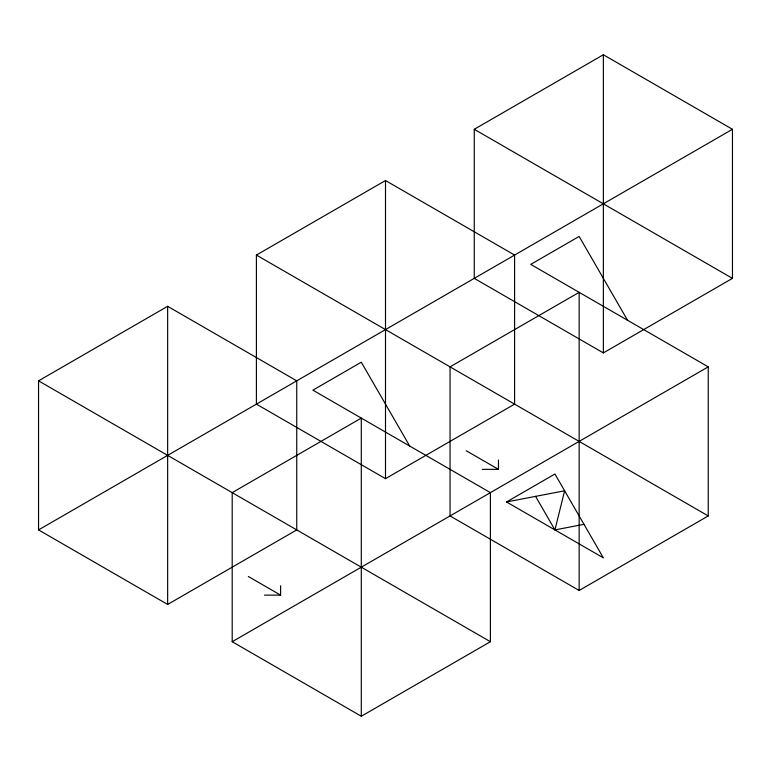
<?xml version="1.0" encoding="UTF-8"?>
<svg xmlns="http://www.w3.org/2000/svg" width="771" height="771" viewBox="0 0 771 771"><rect width="100%" height="100%" fill="white"/><g stroke="black" fill="none" stroke-linecap="round" stroke-linejoin="round"><path stroke-width="1.16" d="M583.984 524.319L554.937 529.908L564.623 490.78L506.528 501.96L603.356 557.857L554.937 474.011L506.528 501.96M38.55 380.845L167.644 306.309L296.748 380.845L296.748 529.908L167.644 604.445L38.55 529.908L38.55 380.845L490.395 641.713L490.395 492.64L312.881 390.155L361.291 362.206L409.709 446.062M256.406 255.066L385.5 180.53L514.594 255.066L514.594 404.139L385.5 478.666L256.406 404.139L256.406 255.066L708.241 515.934L708.241 366.861L530.737 264.386L579.146 236.437L627.555 320.283M474.252 129.287L603.356 54.751L732.45 129.287L732.45 278.36L603.356 352.896L474.252 278.36L474.252 129.287L732.45 278.36M38.55 529.908L732.45 129.287M490.395 641.713L361.291 716.249L361.291 418.104L232.196 492.64L232.196 641.713L708.241 366.861M579.146 590.47L579.146 292.334L450.052 366.861L450.052 515.934L579.146 590.47L708.241 515.934M482.328 469.356L498.461 469.356L498.461 460.036M264.472 595.125L280.605 595.125L280.605 585.815M466.185 450.717L498.461 469.356M248.329 576.496L280.605 595.125M232.196 641.713L361.291 716.249M535.575 496.37L554.937 529.908M603.356 54.751L603.356 352.896M385.5 180.53L385.5 478.666M167.644 306.309L167.644 604.445"/></g></svg>
